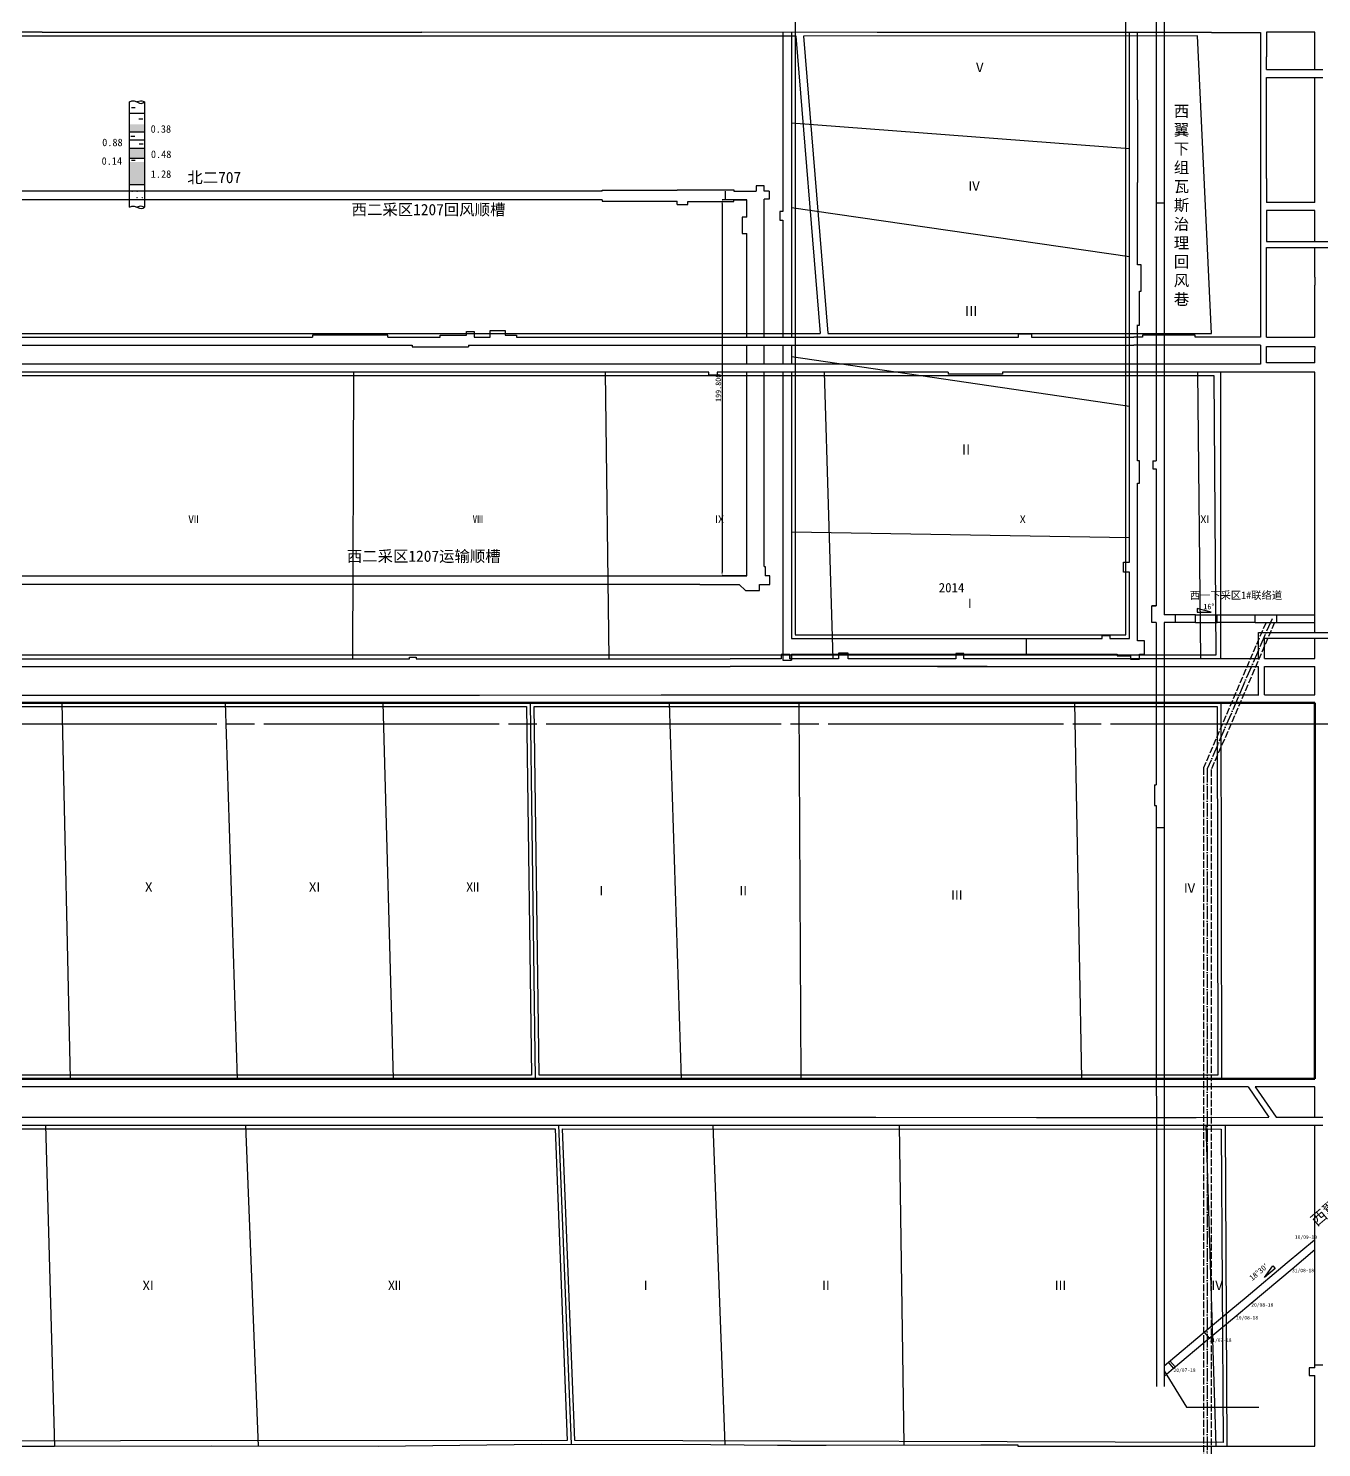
# Model space of a CAD drawing. Header units: millimetres. Extents: x 41513366 to 41522434, y 4590966 to 4600634.
# Drawn here: x 41517800 to 41518487, y 4595710 to 4596464 of the extents above; entities that cross this region are included whole.
import ezdxf

# ---------------------------------------------------------------- set-up
doc = ezdxf.new("R2010")
doc.units = ezdxf.units.MM
doc.header["$PDMODE"] = 35
doc.header["$PDSIZE"] = -5
for name, pattern in [('ACAD_ISO02W100', [15, 12, -3]), ('ACAD_ISO04W100', [30, 24, -3, 0, -3]), ('SJHD', [10, 8, -2]), ('新采区边界(5K)', [150, 125, -5, 15, -5])]:
    doc.linetypes.add(name, pattern=pattern)
doc.layers.get('0').update_dxf_attribs({"lineweight": 18})
doc.layers.get('Defpoints').update_dxf_attribs({"lineweight": 18})
for name, color, linetype, lineweight in [('12-1煤巷道', 5, 'Continuous', 18), ('12-2采区边界线', 7, 'Continuous', 18), ('12煤巷道', 7, 'Continuous', 18), ('12煤巷道名称', 7, 'Continuous', 18), ('2014年工作面月末位置', 150, 'Continuous', 18), ('2016年12煤进尺', 7, 'Continuous', 18), ('7煤工作面小柱状', 6, 'Continuous', 18), ('7煤工作面编号', 7, 'Continuous', 18), ('7煤巷道', 6, 'Continuous', 18), ('图纸改动标记', 2, 'Continuous', 18), ('岩巷', 30, 'Continuous', 18), ('岩巷巷道名称', 30, 'Continuous', 18), ('工作面月末位置', 7, 'Continuous', 18), ('设计', 4, 'Continuous', 18), ('采空区工作面颜色', 6, 'Continuous', 18)]:
    doc.layers.add(name, color=color, linetype=linetype, lineweight=lineweight)
doc.styles.get("Standard").update_dxf_attribs({"font": ''})
doc.styles.add('仿宋_GB2312', font='')
doc.styles.add('图签仿宋', font='')
doc.styles.add('正体', font='')
doc.styles.add('正等线体', font='simhei.ttf')
doc.styles.get('Standard').set_extended_font_data('宋体')
doc.styles.get('仿宋_GB2312').set_extended_font_data('宋体')
doc.styles.get('图签仿宋').set_extended_font_data('宋体')
doc.styles.get('正体').set_extended_font_data('宋体')
doc.dimstyles.new('测量用', dxfattribs={"dimtxt": 3, "dimasz": 2, "dimexe": 0, "dimexo": 0, "dimgap": 0.5, "dimtad": 1, "dimdec": 3, "dimzin": 0, "dimdsep": 46, "dimtxsty": '图签仿宋', "dimcen": 0.09, "dimdle": 4, "dimaunit": 1, "dimadec": 3, "dimazin": 2, "dimtfac": 1, "dimtdec": 3, "dimtix": 1, "dimtmove": 0, "dimatfit": 3, "dimfxl": 1, "dimtolj": 1, "dimarcsym": 1})

# ---------------------------------------------------------------- blocks, each defined once
blk = doc.blocks.new('*D98')
at = {"layer": '2016年12煤进尺', "color": 0, "linetype": 'Continuous', "lineweight": -2, "ltscale": 2}
for p, q in [((41518181.7, 4596373.2), (41518168.55, 4596373.2)), ((41518168.55, 4596371.2), (41518168.55, 4596175.4)), ((41518181.7, 4596173.4), (41518168.55, 4596173.4))]:
    blk.add_line(p, q, dxfattribs=at)
at = {"layer": '2016年12煤进尺', "color": 0, "ltscale": 2}
for points in [[(41518168.21, 4596371.2), (41518168.88, 4596371.2), (41518168.55, 4596373.2)], [(41518168.21, 4596175.4), (41518168.88, 4596175.4), (41518168.55, 4596173.4)]]:
    blk.add_solid(points, dxfattribs=at)
at = {"layer": 'Defpoints', "color": 0, "ltscale": 2}
for p in [(41518181.7, 4596373.2), (41518168.55, 4596173.4), (41518181.7, 4596173.4)]:
    blk.add_point(p, dxfattribs=at)
at = {"layer": '2016年12煤进尺', "color": 0, "lineweight": -3, "ltscale": 2, "insert": (41518166.55, 4596273.3), "char_height": 3, "attachment_point": 5, "rotation": 90, "style": '图签仿宋'}
blk.add_mtext('\\A1;199.800', dxfattribs=at)

msp = doc.modelspace()

# ---------------------------------------------------------------- hatches: boundary and pattern name
at = {"layer": '7煤工作面小柱状', "lineweight": -3}
h = msp.add_hatch(color=256, dxfattribs=at)
h.paths.add_polyline_path([(41517861.5234, 4596413.3191), (41517853.5234, 4596413.3191), (41517853.5234, 4596409.3191), (41517861.5234, 4596409.3191)], flags=0)
h.paths.add_polyline_path([(41517861.5234, 4596400.7191), (41517853.5234, 4596400.7191), (41517853.5234, 4596395.4191), (41517861.5234, 4596395.4191)], flags=0)
h.paths.add_polyline_path([(41517861.5234, 4596391.8191), (41517861.5234, 4596393.4191), (41517853.5234, 4596393.4191), (41517853.5234, 4596381.4191), (41517861.5234, 4596381.4191)], flags=0)

# ---------------------------------------------------------------- linework, layer by layer
at = {"color": 0, "linetype": 'ByBlock', "lineweight": -3, "ltscale": 0.5}
msp.add_line((41518409.6, 4596148.5), (41518409.6, 4596152.7), dxfattribs=at)
at = {"color": 30, "linetype": 'ByBlock', "lineweight": -3, "ltscale": 0.5}
for p, q in [((41518420.251, 4596148.5), (41518420.251, 4596152.7)), ((41518431.786, 4596148.5), (41518431.786, 4596152.7)), ((41518451.972, 4596148.5), (41518451.972, 4596152.7)), ((41518463.507, 4596148.5), (41518463.507, 4596152.7))]:
    msp.add_line(p, q, dxfattribs=at)
at = {"layer": '12-1煤巷道', "color": 3, "linetype": 'ByBlock', "lineweight": -3, "ltscale": 2}
msp.add_lwpolyline([(41518487.891, 4595753.7653), (41518483.691, 4595753.7653)], dxfattribs=at)
at = {"layer": '12-2采区边界线', "linetype": '新采区边界(5K)', "lineweight": -3}
msp.add_line((41518499.9987, 4596094.4575), (41516900, 4596094.4575), dxfattribs=at)
at = {"layer": '12煤巷道', "lineweight": -3}
for p, q in [((41518389.4, 4596426.403), (41518389.4, 4596382.403)), ((41518190.9, 4596380.602), (41518186.7, 4596380.602)), ((41518186.7, 4596380.602), (41518186.7, 4596377.802)), ((41518186.7, 4596380.602), (41518186.7, 4596377.802)), ((41518190.9, 4596377.802), (41518190.9, 4596380.602)), ((41518104.861, 4596378.402), (41518144.716, 4596378.402)), ((41518104.861, 4596377.802), (41518104.861, 4596378.402)), ((41518104.861, 4596373.202), (41518104.861, 4596372.602)), ((41518104.861, 4596372.602), (41518144.716, 4596372.602)), ((41518144.716, 4596378.602), (41518174.861, 4596378.602)), ((41518144.716, 4596378.402), (41518144.716, 4596378.602)), ((41518144.716, 4596370.802), (41518144.716, 4596372.602)), ((41518174.861, 4596378.602), (41518174.861, 4596377.802)), ((41518174.861, 4596372.402), (41518174.861, 4596373.202)), ((41518193.5, 4596377.802), (41518190.9, 4596377.802)), ((41518193.5, 4596373.602), (41518190.9, 4596373.602)), ((41518193.5, 4596377.802), (41518193.5, 4596373.602)), ((41518144.716, 4596370.802), (41518150.316, 4596370.802)), ((41518150.316, 4596370.802), (41518150.316, 4596372.402)), ((41518150.316, 4596372.402), (41518174.861, 4596372.402)), ((41518397.6, 4596234.568), (41518399.4, 4596234.568)), ((41518397.6, 4596234.568), (41518397.6, 4596230.268)), ((41518397.6, 4596230.268), (41518399.4, 4596230.268)), ((41518190.9, 4596178.402), (41518191.5, 4596178.402)), ((41518191.5, 4596178.402), (41518191.5, 4596175.402)), ((41517646.601, 4596173.402), (41518156.657, 4596173.401)), ((41518409.6, 4596152.7), (41518403.6, 4596152.7)), ((41518409.6, 4596148.5), (41518403.6, 4596148.5)), ((41518398.5, 4596062.343), (41518399.4, 4596062.343)), ((41518398.5, 4596062.343), (41518398.5, 4596051.343)), ((41518398.5, 4596051.343), (41518399.4, 4596051.343))]:
    msp.add_line(p, q, dxfattribs=at)
at = {"layer": '12煤巷道', "color": 4, "lineweight": -3}
for p in [(41518399.4, 4596157.346), (41518397.062, 4596148.546)]:
    msp.add_line(p, (41518397.062, 4596157.346), dxfattribs=at)
at = {"layer": '12煤巷道', "color": 30, "lineweight": -3}
for p, q in [((41518420.251, 4596152.7), (41518409.6, 4596152.7)), ((41518420.251, 4596148.5), (41518409.6, 4596148.5)), ((41518420.251, 4596152.7), (41518431.786, 4596152.7)), ((41518420.251, 4596148.5), (41518431.786, 4596148.5)), ((41518431.786, 4596152.7), (41518451.972, 4596152.7)), ((41518451.972, 4596148.5), (41518431.786, 4596148.5)), ((41518451.972, 4596152.7), (41518463.507, 4596152.7)), ((41518451.972, 4596148.5), (41518457.7097, 4596148.5)), ((41518457.7097, 4596148.5), (41518463.507, 4596148.5)), ((41518463.507, 4596152.7), (41518483.7328, 4596152.7)), ((41518463.507, 4596148.5), (41518483.733, 4596148.5022))]:
    msp.add_line(p, q, dxfattribs=at)
at = {"layer": '12煤巷道', "lineweight": -3}
for points in [[(41518403.6, 4596577.489), (41518403.6, 4596152.7)], [(41518399.4, 4596530.7497), (41518399.4, 4596234.568)], [(41518200.8, 4596462.2487), (41518200.8, 4596452.187)], [(41518205.4, 4596462.2484), (41518205.4, 4596452.187)], [(41518385.2, 4596442.399), (41518385.2, 4596462.2435)], [(41518389.4, 4596442.399), (41518389.4, 4596462.2435)], [(41518200.8, 4596452.187), (41518200.8, 4596398.145)], [(41518205.4, 4596452.187), (41518205.4, 4596398.145)], [(41518385.2, 4596426.403), (41518385.2, 4596442.399)], [(41518389.4, 4596426.403), (41518389.4, 4596442.399)], [(41518385.2, 4596382.403), (41518385.2, 4596426.403)], [(41518200.8, 4596398.145), (41518200.8, 4596366.945)], [(41518205.4, 4596398.145), (41518205.4, 4596300.262)], [(41518385.2, 4596350.403), (41518385.2, 4596382.403)], [(41518389.4, 4596350.403), (41518389.4, 4596382.403)], [(41518104.861, 4596377.802), (41517644, 4596377.802)], [(41518104.861, 4596373.202), (41517695.906, 4596373.202)], [(41518174.861, 4596377.802), (41518186.7, 4596377.802)], [(41518174.861, 4596373.202), (41518181.7, 4596373.202)], [(41518181.7, 4596364.002), (41518181.7, 4596373.202)], [(41518181.7, 4596365.402), (41518181.7, 4596373.202)], [(41518190.9, 4596300.262), (41518190.9, 4596373.602)], [(41518200.8, 4596366.945), (41518199.3, 4596366.945), (41518199.3, 4596362.445), (41518200.8, 4596362.445)], [(41518200.8, 4596362.445), (41518200.8, 4596300.262)], [(41518181.7, 4596300.262), (41518181.7, 4596355.402)], [(41518385.2, 4596294.669), (41518385.2, 4596350.403)], [(41518389.4, 4596338.669), (41518389.4, 4596350.403)], [(41518389.4, 4596306.669), (41518390.4, 4596306.669), (41518390.4, 4596324.669), (41518391.4, 4596324.669), (41518391.4, 4596338.669), (41518389.4, 4596338.669)], [(41518389.4, 4596294.669), (41518389.4, 4596306.7169)], [(41518181.7, 4596285.824), (41518181.7, 4596296.062)], [(41518190.9, 4596285.824), (41518190.9, 4596296.062)], [(41518200.8, 4596296.062), (41518200.8, 4596285.824)], [(41518205.4, 4596296.062), (41518205.4, 4596285.824)], [(41518385.2, 4596251.769), (41518385.2, 4596294.669)], [(41518389.4, 4596251.769), (41518389.4, 4596294.669)], [(41518156.657, 4596173.402), (41518181.7, 4596173.402), (41518181.7, 4596175.402), (41518181.7, 4596281.624)], [(41518190.9, 4596178.402), (41518190.9, 4596281.624)], [(41518200.8, 4596281.624), (41518200.8, 4596271.145), (41518200.8, 4596199.1205)], [(41518205.4, 4596281.624), (41518205.4, 4596271.145), (41518205.4, 4596199.111)], [(41518385.2, 4596180.572), (41518385.2, 4596207.769), (41518385.2, 4596251.769)], [(41518389.4, 4596234.572), (41518389.4, 4596251.769)], [(41518200.8, 4596242.2125), (41518200.8, 4596131.5135), (41518200.8, 4596128.5135), (41518205.4, 4596128.5135), (41518205.4, 4596131.827)], [(41518389.4, 4596138.827), (41518389.4, 4596168.772), (41518389.4, 4596207.769), (41518389.4, 4596222.572), (41518390.4, 4596222.572), (41518390.4, 4596234.572), (41518389.4, 4596234.572)], [(41518399.4, 4596230.268), (41518399.4, 4596157.346)], [(41518200.8, 4596199.1205), (41518200.8, 4596142.111)], [(41518205.4, 4596199.111), (41518205.4, 4596142.111)], [(41518385.2, 4596175.272), (41518381.9, 4596175.272), (41518381.9, 4596180.572), (41518385.2, 4596180.572)], [(41518156.657, 4596168.802), (41518177.69, 4596168.802), (41518180.99, 4596165.531), (41518188.5, 4596165.531), (41518188.5, 4596168.802), (41518191.5, 4596168.802), (41518193.9, 4596168.802), (41518193.9, 4596173.402), (41518191.5, 4596173.402)], [(41518191.5, 4596175.402), (41518191.5, 4596173.402)], [(41518385.2, 4596141.772), (41518385.2, 4596168.772), (41518385.2, 4596175.272)], [(41518156.657, 4596168.7994), (41517664.601, 4596168.8018)], [(41518399.4, 4596148.546), (41518397.062, 4596148.546), (41518397.062, 4596157.346), (41518399.4, 4596157.346)], [(41518399.4, 4596148.546), (41518399.4, 4596062.343)], [(41518403.6, 4596148.5), (41518403.6, 4595753.5504)], [(41518205.4, 4596142.111), (41518205.4, 4596140.027), (41518220.436, 4596140.027), (41518245.436, 4596140.027)], [(41518220.436, 4596142.027), (41518245.436, 4596142.027)], [(41518245.436, 4596140.027), (41518255.436, 4596140.027), (41518287.436, 4596140.027)], [(41518287.436, 4596140.027), (41518298.342, 4596140.027), (41518330.342, 4596140.027), (41518356.3191, 4596140.027)], [(41518356.3191, 4596140.027), (41518370.542, 4596140.027), (41518370.542, 4596141.627), (41518374.742, 4596141.627), (41518374.742, 4596140.027), (41518385.2, 4596140.027)], [(41518385.2, 4596140.027), (41518385.2, 4596141.772)], [(41518393.042, 4596131.827), (41518393.042, 4596138.827), (41518389.4, 4596138.827)], [(41518205.4, 4596131.827), (41518220.436, 4596131.827), (41518245.436, 4596131.827), (41518255.436, 4596131.827), (41518287.436, 4596131.827)], [(41518287.436, 4596131.827), (41518298.342, 4596131.827), (41518330.342, 4596131.827), (41518356.3191, 4596131.827), (41518373.342, 4596131.827)], [(41518373.342, 4596131.827), (41518378.642, 4596131.827), (41518378.642, 4596130.827), (41518385.642, 4596130.827), (41518385.642, 4596129.127), (41518390.442, 4596129.127), (41518390.442, 4596131.827), (41518393.042, 4596131.827)], [(41518205.4, 4596130.9135), (41518205.4, 4596128.5135)], [(41518399.4, 4596051.343), (41518399.4071, 4595742.568)], [(41518403.6, 4595748.0676), (41518403.6, 4595742.568)]]:
    msp.add_lwpolyline(points, dxfattribs=at)
at = {"layer": '12煤巷道', "color": 0, "lineweight": -3}
msp.add_lwpolyline([(41518181.7, 4596364.002), (41518179.2, 4596364.002), (41518179.2, 4596355.402), (41518181.7, 4596355.402)], dxfattribs=at)
at = {"layer": '2014年工作面月末位置', "color": 150, "lineweight": -3, "ltscale": 0.5}
for p, q in [((41518205.4, 4596414.0733), (41518385.2, 4596400.5953)), ((41518205.4, 4596369.15), (41518385.2, 4596343.171)), ((41518205.4, 4596289.931), (41518385.2, 4596263.639)), ((41518205.4, 4596196.683), (41518385.2, 4596193.721))]:
    msp.add_line(p, q, dxfattribs=at)
at = {"layer": '2014年工作面月末位置', "color": 150, "lineweight": -3}
msp.add_lwpolyline([(41518207.4, 4596142.027), (41518383.2, 4596142.027), (41518383.2, 4596551.7125), (41518207.4, 4596551.8405), (41518207.4, 4596142.111)], dxfattribs=at)
at = {"layer": '2016年12煤进尺', "color": 30, "lineweight": -3, "ltscale": 2}
msp.add_line((41518424.8212, 4595771.357), (41518427.5209, 4595768.1396), dxfattribs=at)
at = {"layer": '2016年12煤进尺', "color": 2, "lineweight": -3, "ltscale": 2}
msp.add_line((41518406.6583, 4595756.1165), (41518409.358, 4595752.8992), dxfattribs=at)
at = {"layer": '2016年12煤进尺', "color": 0, "lineweight": -3, "ltscale": 2}
msp.add_line((41518403.6, 4595753.5504), (41518403.6, 4595748.0676), dxfattribs=at)
at = {"layer": '2016年12煤进尺', "color": 30, "lineweight": -3, "ltscale": 2}
for points in [[(41518428.4667, 4596154.1008), (41518421.1581, 4596156.0124), (41518421.1581, 4596154.1008)], [(41518456.9005, 4595800.4305), (41518461.2704, 4595806.5928), (41518462.4992, 4595805.1284)]]:
    msp.add_lwpolyline(points, close=True, dxfattribs=at)
at = {"layer": '2016年12煤进尺', "color": 3, "lineweight": -3, "ltscale": 2}
msp.add_lwpolyline([(41518403.6, 4595750.809), (41518415.4383, 4595731.4877), (41518453.8803, 4595731.4877)], dxfattribs=at)
at = {"layer": '7煤工作面小柱状', "lineweight": -3}
for p, q in [((41517854.5232, 4596422.2963), (41517856.5414, 4596422.2963)), ((41517858.5053, 4596416.3267), (41517860.5235, 4596416.3267)), ((41517854.2426, 4596407.1462), (41517856.2608, 4596407.1462)), ((41517858.6943, 4596402.9023), (41517860.7125, 4596402.9023)), ((41517854.5232, 4596394.2828), (41517856.5414, 4596394.2828))]:
    msp.add_line(p, q, dxfattribs=at)
at = {"layer": '7煤工作面小柱状', "lineweight": -3, "ltscale": 0.4}
for points in [[(41517853.5234, 4596425.3191), (41517854.78, 4596425.7764), (41517856.015, 4596425.8221), (41517857.3816, 4596425.2452), (41517858.8661, 4596424.6793), (41517859.7962, 4596424.5117), (41517860.5891, 4596424.7403), (41517861.5234, 4596425.3191), (41517860.1859, 4596425.6624), (41517859.3645, 4596425.7184), (41517857.3816, 4596425.2452)], [(41517861.5234, 4596425.3191), (41517861.5234, 4596369.3959)]]:
    msp.add_lwpolyline(points, dxfattribs=at)
at = {"layer": '7煤工作面小柱状', "lineweight": -3}
for points in [[(41517853.5234, 4596369.3959), (41517853.5234, 4596425.3191)], [(41517853.5234, 4596419.3191), (41517861.5234, 4596419.3191)], [(41517853.5234, 4596409.3191), (41517861.5234, 4596409.3191)], [(41517853.5234, 4596405.0538), (41517861.5234, 4596405.1287)], [(41517853.5234, 4596400.7191), (41517861.5234, 4596400.7191)], [(41517853.5234, 4596395.4191), (41517861.5234, 4596395.4191)], [(41517853.5234, 4596381.4191), (41517861.5234, 4596381.4191)], [(41517853.5234, 4596369.3959), (41517854.78, 4596369.8531), (41517856.015, 4596369.8988), (41517857.3816, 4596369.3219), (41517858.8661, 4596368.7561), (41517859.7962, 4596368.5885), (41517860.5891, 4596368.817), (41517861.5234, 4596369.3959), (41517860.1859, 4596369.7392), (41517859.3645, 4596369.7951), (41517857.3816, 4596369.3219)]]:
    msp.add_lwpolyline(points, dxfattribs=at)
at = {"layer": '7煤巷道', "lineweight": -3}
for p, q in [((41517807.041, 4596462.262), (41518008.995, 4596462.262)), ((41518421.1722, 4596462.2431), (41518373.9801, 4596462.2437)), ((41518454.731, 4596462.243), (41518454.731, 4596347.808)), ((41518454.7591, 4596462.243), (41518454.7591, 4596300.262)), ((41518457.9578, 4596462.262), (41518457.982, 4596449.2487)), ((41518483.715, 4596442.4567), (41518483.7137, 4596462.262)), ((41518457.982, 4596442.4561), (41518457.982, 4596449.2487)), ((41518457.982, 4596442.4561), (41518487.915, 4596442.4568)), ((41518457.982, 4596438.2561), (41518487.9152, 4596438.2568)), ((41518457.982, 4596384.504), (41518457.982, 4596438.2561)), ((41518483.7193, 4596371.744), (41518483.7152, 4596438.2567)), ((41518457.982, 4596384.504), (41518457.982, 4596371.744)), ((41518457.9582, 4596367.544), (41518457.959, 4596351.008)), ((41518483.7196, 4596367.544), (41518457.9582, 4596367.544)), ((41518483.7193, 4596371.744), (41518457.982, 4596371.744)), ((41518483.7206, 4596351.008), (41518483.7196, 4596367.544)), ((41518457.959, 4596351.008), (41518554.3444, 4596351.008)), ((41518457.9591, 4596347.808), (41518554.3443, 4596347.808)), ((41518483.7217, 4596332.0446), (41518483.7208, 4596347.808)), ((41518483.7217, 4596332.0446), (41518483.722, 4596327.8446)), ((41518483.7237, 4596300.262), (41518483.722, 4596327.845)), ((41518205.585, 4596300.262), (41518299.532, 4596300.262)), ((41518391.976, 4596300.262), (41518387.473, 4596300.262)), ((41518454.7591, 4596300.262), (41518419.976, 4596300.262)), ((41518205.585, 4596296.062), (41518299.532, 4596296.062)), ((41518454.7591, 4596296.062), (41518387.473, 4596296.062)), ((41518454.7591, 4596296.062), (41518454.7591, 4596285.824)), ((41518483.724, 4596295.262), (41518483.7241, 4596293.845)), ((41518483.7245, 4596286.624), (41518483.7241, 4596293.845)), ((41517943.734, 4596285.824), (41517596.032, 4596285.824)), ((41517943.734, 4596285.824), (41517834.6017, 4596285.824)), ((41518155.564, 4596285.824), (41517943.734, 4596285.824)), ((41518310.406, 4596285.824), (41518155.564, 4596285.824)), ((41518405.689, 4596285.824), (41518310.406, 4596285.824)), ((41518454.7591, 4596285.824), (41518405.689, 4596285.824)), ((41518454.7591, 4596285.824), (41518453.689, 4596285.824)), ((41518483.7246, 4596286.624), (41518457.9621, 4596286.624)), ((41517943.734, 4596281.624), (41517771.47, 4596281.624)), ((41517943.734, 4596281.624), (41517833.4118, 4596281.624)), ((41518155.564, 4596281.624), (41517943.734, 4596281.624)), ((41518161.509, 4596281.624), (41518155.564, 4596281.624)), ((41518161.509, 4596280.024), (41518161.509, 4596281.624)), ((41518166.009, 4596280.024), (41518161.509, 4596280.024)), ((41518288.675, 4596281.624), (41518166.009, 4596281.624)), ((41518166.009, 4596281.624), (41518166.009, 4596280.024)), ((41518288.675, 4596281.624), (41518288.675, 4596280.624)), ((41518317.675, 4596280.624), (41518288.675, 4596280.624)), ((41518405.689, 4596281.624), (41518317.675, 4596281.624)), ((41518317.675, 4596281.624), (41518317.675, 4596280.624)), ((41518454.7591, 4596281.624), (41518405.689, 4596281.624)), ((41518454.7591, 4596281.624), (41518453.689, 4596281.624)), ((41518483.7248, 4596281.624), (41518454.7591, 4596281.624)), ((41518483.7333, 4596143.232), (41518483.7248, 4596281.624)), ((41518453.7342, 4596129.313), (41518453.7333, 4596143.232)), ((41518453.7333, 4596143.232), (41518554.1998, 4596143.232)), ((41518456.9342, 4596129.46), (41518456.9335, 4596140.232)), ((41518456.9335, 4596140.232), (41518554.197, 4596140.232)), ((41518483.7342, 4596129.46), (41518483.7335, 4596140.232)), ((41518204.589, 4596131.613), (41518199.989, 4596131.613)), ((41518199.989, 4596131.613), (41518199.989, 4596129.313)), ((41518204.589, 4596129.313), (41518204.589, 4596131.613)), ((41518235.482, 4596132.313), (41518230.482, 4596132.313)), ((41518230.482, 4596132.313), (41518230.482, 4596129.313)), ((41518235.482, 4596129.313), (41518235.482, 4596132.313)), ((41518296.982, 4596132.013), (41518292.782, 4596132.013)), ((41518292.782, 4596132.013), (41518292.782, 4596129.313)), ((41518296.982, 4596129.313), (41518296.982, 4596132.013)), ((41518002.333, 4596129.313), (41518002.333, 4596130.113)), ((41518002.333, 4596130.113), (41518005.933, 4596130.113)), ((41518005.933, 4596130.113), (41518005.933, 4596129.313)), ((41518199.989, 4596129.313), (41518172.769, 4596129.313)), ((41518225.78, 4596125.113), (41518172.769, 4596125.113)), ((41518225.78, 4596129.313), (41518204.589, 4596129.313)), ((41518230.482, 4596129.313), (41518225.78, 4596129.313)), ((41518309.475, 4596125.113), (41518225.78, 4596125.113)), ((41518264.982, 4596129.313), (41518235.482, 4596129.313)), ((41518292.782, 4596129.313), (41518264.982, 4596129.313)), ((41518283.1314, 4596125.113), (41518453.7345, 4596125.113)), ((41518400.523, 4596129.313), (41518296.982, 4596129.313)), ((41518453.7342, 4596129.313), (41518400.523, 4596129.313)), ((41518453.7354, 4596110.0602), (41518453.7345, 4596125.113)), ((41518456.9354, 4596110.0604), (41518456.9344, 4596125.26)), ((41518483.7354, 4596110.0621), (41518483.7344, 4596125.26)), ((41518448.1368, 4595901.851), (41518459.1887, 4595885.5909)), ((41518452.006, 4595901.851), (41518463.054, 4595885.5967)), ((41518483.7492, 4595885.6277), (41518483.7482, 4595901.851)), ((41518483.7492, 4595885.6277), (41518487.9492, 4595885.6339)), ((41518483.691, 4595752.4653), (41518483.691, 4595881.4205)), ((41518483.7494, 4595881.4206), (41518487.9494, 4595881.4269)), ((41518483.691, 4595710.7436), (41518483.691, 4595748.2653))]:
    msp.add_line(p, q, dxfattribs=at)
at = {"layer": '7煤巷道', "lineweight": -3, "ltscale": 10}
for p, q in [((41518457.9615, 4596300.262), (41518457.9591, 4596347.808)), ((41518457.9621, 4596286.624), (41518457.9617, 4596295.262))]:
    msp.add_line(p, q, dxfattribs=at)
at = {"layer": '7煤巷道', "lineweight": -3, "ltscale": 0.3}
for p, q in [((41518453.7333, 4596143.232), (41518588.486, 4596143.232)), ((41518456.9335, 4596140.232), (41518588.4872, 4596140.232))]:
    msp.add_line(p, q, dxfattribs=at)
at = {"layer": '7煤巷道', "color": 1, "lineweight": 50}
msp.add_line((41518483.7479, 4595906.051), (41518483.7356, 4596105.8621), dxfattribs=at)
at = {"layer": '7煤巷道', "lineweight": -3}
for points in [[(41517807.041, 4596462.262), (41517630.487, 4596462.262)], [(41518250.98, 4596462.2452), (41518008.993, 4596462.262)], [(41518373.9801, 4596462.2437), (41518250.98, 4596462.2452)], [(41518428.751, 4596462.243), (41518403.7311, 4596462.2433)], [(41518428.751, 4596462.243), (41518454.7591, 4596462.243)], [(41518483.714, 4596462.262), (41518457.931, 4596462.262)], [(41517742.461, 4596300.262), (41517818.706, 4596300.262)], [(41517818.706, 4596300.262), (41517934.933, 4596300.262)], [(41517934.933, 4596300.262), (41517950.8403, 4596300.262)], [(41517990.8403, 4596300.262), (41517990.8403, 4596301.262), (41517950.8403, 4596301.262), (41517950.8403, 4596300.262)], [(41517990.8403, 4596300.262), (41518018.7236, 4596300.262)], [(41518018.7236, 4596300.262), (41518018.7236, 4596301.262), (41518032.7236, 4596301.262)], [(41518032.7236, 4596301.262), (41518032.7236, 4596303.262), (41518036.7236, 4596303.262), (41518036.7236, 4596300.262)], [(41518036.7236, 4596300.262), (41518045.2236, 4596300.262)], [(41518036.7236, 4596300.262), (41518045.2236, 4596300.262)], [(41518045.2236, 4596300.262), (41518045.2236, 4596303.762), (41518053.2236, 4596303.762), (41518053.2236, 4596301.262)], [(41518053.2236, 4596301.262), (41518059.2236, 4596301.262), (41518059.2236, 4596300.262)], [(41518059.2236, 4596300.262), (41518205.585, 4596300.262)], [(41518299.532, 4596300.262), (41518326.191, 4596300.262)], [(41518326.191, 4596300.262), (41518326.191, 4596301.962), (41518332.991, 4596301.962), (41518332.991, 4596300.262)], [(41518332.991, 4596300.262), (41518352.473, 4596300.262)], [(41518352.473, 4596300.262), (41518387.473, 4596300.262)], [(41518419.976, 4596300.262), (41518419.976, 4596301.262), (41518391.976, 4596301.262), (41518391.976, 4596300.262)], [(41518419.976, 4596300.262), (41518419.976, 4596301.262), (41518391.976, 4596301.262), (41518391.976, 4596300.262)], [(41517681.872, 4596296.062), (41517818.706, 4596296.062)], [(41517818.706, 4596296.062), (41517934.933, 4596296.062)], [(41517934.933, 4596296.062), (41518003.7236, 4596296.062)], [(41518003.7236, 4596296.062), (41518003.7236, 4596295.062), (41518033.7236, 4596295.062)], [(41518033.7236, 4596296.062), (41518049.882, 4596296.062)], [(41518033.7236, 4596296.062), (41518033.7236, 4596295.062)], [(41518049.882, 4596296.062), (41518205.585, 4596296.062)], [(41518299.532, 4596296.062), (41518352.473, 4596296.062)], [(41518352.473, 4596296.062), (41518387.473, 4596296.062)], [(41517735.415, 4596129.313), (41517853.043, 4596129.313)], [(41517735.415, 4596125.113), (41517853.043, 4596125.113)], [(41517853.043, 4596129.313), (41518002.333, 4596129.313)], [(41517853.043, 4596125.113), (41518006.017, 4596125.113)], [(41518005.933, 4596129.313), (41518006.017, 4596129.313)], [(41518006.017, 4596129.313), (41518172.769, 4596129.313)], [(41518006.017, 4596125.113), (41518172.769, 4596125.113)], [(41518456.9342, 4596129.46), (41518483.7342, 4596129.46)], [(41518456.9344, 4596125.26), (41518483.7344, 4596125.26)], [(41516886.963, 4596110.0721), (41517012.8975, 4596110.052), (41517147.8302, 4596110.004), (41517241.1716, 4596109.93), (41517330.3195, 4596109.916), (41517423.9443, 4596109.935), (41517511.9377, 4596109.944), (41517608.8994, 4596110.02), (41517682.0453, 4596110.035), (41517774.0984, 4596110.023), (41517870.5066, 4596110.005), (41517959.2613, 4596110.023), (41518039.5286, 4596110.034), (41518136.1326, 4596110.047), (41518226.2987, 4596110.054), (41518314.6311, 4596110.051), (41518408.3609, 4596110.054), (41518453.829, 4596110.054)], [(41518456.9354, 4596110.0548), (41518483.7354, 4596110.0621)], [(41518448.1368, 4595901.851), (41518438.406, 4595901.851), (41518354.074, 4595901.852), (41518260.688, 4595901.851), (41518215.9759, 4595901.853), (41518170.3765, 4595901.846), (41518084.288, 4595901.845), (41517992.9343, 4595901.837), (41517904.5156, 4595901.849), (41517827.9533, 4595901.843), (41517717.9806, 4595901.856), (41517674.2209, 4595901.858), (41517588.403, 4595901.857), (41517495.3773, 4595901.791), (41517404.4885, 4595901.806), (41517316.2327, 4595901.814), (41517224.7481, 4595901.84), (41517137.2149, 4595901.843), (41517047.1368, 4595901.822), (41516984.2341, 4595901.858), (41516935.0939, 4595901.89), (41516884.02, 4595901.8008)], [(41518483.7482, 4595901.851), (41518452.006, 4595901.851)], [(41516890.429, 4595885.672), (41516926.559, 4595885.63), (41516971.071, 4595885.62), (41517066.385, 4595885.651), (41517151.266, 4595885.66), (41517244.687, 4595885.632), (41517342.255, 4595885.613), (41517431.785, 4595885.647), (41517519.741, 4595885.67), (41517609.615, 4595885.717), (41517704.651, 4595885.576), (41517728.713, 4595885.565), (41517773.43, 4595885.603), (41517822.236, 4595885.602), (41517864.65, 4595885.607), (41517946.719, 4595885.681), (41518019.741, 4595885.675), (41518110.335, 4595885.614), (41518167.775, 4595885.612), (41518250.34, 4595885.596), (41518335.711, 4595885.541), (41518420.559, 4595885.533), (41518459.1887, 4595885.5909)], [(41518463.054, 4595885.5967), (41518483.7492, 4595885.6277)], [(41517071.0853, 4595881.451), (41517155.9661, 4595881.46), (41517249.3867, 4595881.432), (41517346.9548, 4595881.413), (41517436.4853, 4595881.447), (41517524.4412, 4595881.47), (41517614.3155, 4595881.517), (41517709.3497, 4595881.376), (41517733.4126, 4595881.365), (41517778.1308, 4595881.403), (41517826.936, 4595881.402), (41517869.3501, 4595881.407), (41517951.4198, 4595881.481), (41518024.4409, 4595881.475), (41518115.0344, 4595881.414), (41518172.475, 4595881.412), (41518255.0398, 4595881.396), (41518340.4104, 4595881.341), (41518425.2589, 4595881.333), (41518483.7494, 4595881.4206)], [(41518483.691, 4595752.4653), (41518480.691, 4595752.4653), (41518480.691, 4595748.2653), (41518483.691, 4595748.2653)], [(41517985.8983, 4595710.869), (41518072.3711, 4595711.799), (41518162.4978, 4595711.701), (41518197.9534, 4595711.379)], [(41518325.7649, 4595711.4416), (41518325.7649, 4595710.8416)], [(41518325.7649, 4595710.8416), (41518392.856, 4595710.871), (41518483.691, 4595710.7436)]]:
    msp.add_lwpolyline(points, dxfattribs=at)
at = {"layer": '7煤巷道', "lineweight": -3, "ltscale": 10}
for points in [[(41518457.9612, 4596300.262), (41518483.7234, 4596300.262)], [(41518457.9614, 4596295.262), (41518483.7236, 4596295.262)], [(41516896.5342, 4595710.9107), (41516979.594, 4595710.827), (41517057.51, 4595710.688), (41517098.859, 4595710.706), (41517189.811, 4595710.76), (41517276.635, 4595710.843), (41517369.307, 4595710.79), (41517448.08, 4595710.774), (41517511.46, 4595710.782), (41517610.146, 4595710.775), (41517654.831, 4595710.767), (41517745.677, 4595710.843), (41517813.659, 4595710.85), (41517897.167, 4595710.873), (41517985.916, 4595710.869), (41518072.387, 4595711.799), (41518162.481, 4595711.701), (41518197.939, 4595711.379), (41518223.887, 4595711.388), (41518306.181, 4595711.433), (41518325.7649, 4595711.4416)]]:
    msp.add_lwpolyline(points, dxfattribs=at)
at = {"layer": '7煤巷道', "color": 1, "lineweight": 50}
for points in [[(41516897.063, 4596105.8739), (41516933.9679, 4596105.909), (41517012.8964, 4596105.852), (41517052.5986, 4596105.835), (41517147.8287, 4596105.804), (41517241.1683, 4596105.73), (41517330.3189, 4596105.716), (41517423.9452, 4596105.735), (41517511.9381, 4596105.744), (41517608.9027, 4596105.82), (41517682.0462, 4596105.835), (41517774.0979, 4596105.823), (41517870.5058, 4596105.805), (41517959.2622, 4596105.823), (41518039.5291, 4596105.834), (41518136.1331, 4596105.847), (41518226.2991, 4596105.854), (41518314.631, 4596105.851), (41518408.361, 4596105.854), (41518453.829, 4596105.854), (41518483.7356, 4596105.8621)], [(41518483.7482, 4595906.051), (41518438.406, 4595906.051), (41518354.074, 4595906.052), (41518260.688, 4595906.051), (41518215.976, 4595906.053), (41518170.3759, 4595906.046), (41518084.288, 4595906.045), (41517992.9339, 4595906.037), (41517904.5161, 4595906.049), (41517827.9529, 4595906.043), (41517717.9811, 4595906.056), (41517674.221, 4595906.058), (41517588.403, 4595906.057), (41517495.3744, 4595905.991), (41517404.4892, 4595906.006), (41517316.2331, 4595906.014), (41517224.7493, 4595906.04), (41517137.215, 4595906.043), (41517047.1358, 4595906.022), (41516984.2365, 4595906.058), (41516935.0916, 4595906.09), (41516896.993, 4595906.0235)]]:
    msp.add_lwpolyline(points, dxfattribs=at)
at = {"layer": '图纸改动标记', "color": 0, "lineweight": -3, "ltscale": 2}
msp.add_line((41518170.437, 4596373.202), (41518170.437, 4596377.802), dxfattribs=at)
at = {"layer": '图纸改动标记', "color": 3, "linetype": 'ACAD_ISO02W100', "lineweight": -3, "ltscale": 0.3}
for p, q in [((41518457.7097, 4596148.5), (41518424.4, 4596071.2404)), ((41518462.2835, 4596148.5), (41518428.6, 4596070.3736)), ((41518424.4, 4596071.2404), (41518424.4, 4595073.487)), ((41518428.6, 4596070.3736), (41518428.6, 4595073.487))]:
    msp.add_line(p, q, dxfattribs=at)
at = {"layer": '岩巷', "color": 0, "linetype": 'ByBlock', "lineweight": -3, "ltscale": 0.5}
msp.add_line((41518399.4, 4596371.5513), (41518403.6, 4596371.5513), dxfattribs=at)
at = {"layer": '岩巷', "color": 7, "linetype": 'ByBlock', "lineweight": -3, "ltscale": 0.5}
msp.add_line((41518399.4, 4596039.568), (41518403.6, 4596039.568), dxfattribs=at)
at = {"layer": '岩巷', "lineweight": -3}
for p, q in [((41518468.878, 4595808.325), (41518483.4076, 4595820.516)), ((41518471.5777, 4595805.1076), (41518483.691, 4595815.2719)), ((41518483.4076, 4595820.516), (41518483.691, 4595820.7538)), ((41518447.0838, 4595790.0376), (41518468.878, 4595808.325)), ((41518449.7835, 4595786.8202), (41518471.5777, 4595805.1076)), ((41518439.0926, 4595783.3322), (41518447.0838, 4595790.0376)), ((41518441.7923, 4595780.1148), (41518449.7835, 4595786.8202)), ((41518424.8212, 4595771.357), (41518439.0926, 4595783.3322)), ((41518427.5209, 4595768.1396), (41518441.7923, 4595780.1148)), ((41518405.8935, 4595755.4748), (41518424.8212, 4595771.357)), ((41518408.5932, 4595752.2574), (41518427.5209, 4595768.1396)), ((41518403.6, 4595753.5504), (41518405.8935, 4595755.4748)), ((41518408.5932, 4595752.2574), (41518405.8935, 4595755.4748)), ((41518403.6, 4595748.0676), (41518408.5932, 4595752.2574))]:
    msp.add_line(p, q, dxfattribs=at)
at = {"layer": '岩巷', "color": 0, "linetype": 'ByBlock', "lineweight": -3, "ltscale": 0.5}
msp.add_lwpolyline([(41518330.342, 4596131.827), (41518330.342, 4596140.027)], dxfattribs=at)
msp.add_lwpolyline([(41518330.342, 4596131.827), (41518330.342, 4596140.027)], dxfattribs=at)
at = {"layer": '工作面月末位置', "color": 20, "lineweight": -3, "ltscale": 0.5}
for p, q in [((41517972.5425, 4596281.624), (41517972.0907, 4596129.313)), ((41518106.4164, 4596281.624), (41518108.3958, 4596129.313)), ((41518222.7531, 4596281.624), (41518227.3433, 4596129.313)), ((41518421.3103, 4596281.624), (41518422.91, 4596129.313)), ((41518433.7342, 4596129.313), (41518433.7248, 4596281.6209))]:
    msp.add_line(p, q, dxfattribs=at)
at = {"layer": '工作面月末位置', "color": 205, "lineweight": -3}
for p, q in [((41517817.4642, 4596105.8149), (41517821.9923, 4595906.0437)), ((41517910.9919, 4595906.0481), (41517904.4648, 4596105.8119)), ((41517988.2641, 4596105.827), (41517993.6924, 4595906.0371))]:
    msp.add_line(p, q, dxfattribs=at)
at = {"layer": '工作面月末位置', "color": 241, "lineweight": -3}
for p, q in [((41518140.3286, 4596105.8473), (41518146.8466, 4595906.0457)), ((41518209.299, 4596105.8527), (41518210.476, 4595906.0522)), ((41518433.7792, 4596105.854), (41518434.0235, 4595906.0511))]:
    msp.add_line(p, q, dxfattribs=at)
at = {"layer": '工作面月末位置', "color": 102, "lineweight": -3}
for p, q in [((41517813.8074, 4595710.85), (41517809.0287, 4595881.4024)), ((41517915.181, 4595881.4483), (41517921.8616, 4595710.8719))]:
    msp.add_line(p, q, dxfattribs=at)
at = {"layer": '工作面月末位置', "color": 20, "lineweight": -3}
for p, q in [((41518163.6359, 4595881.4123), (41518170.0793, 4595711.632)), ((41518262.6356, 4595881.3911), (41518265.0788, 4595711.4105)), ((41518425.6383, 4595881.3336), (41518431.1045, 4595710.8174)), ((41518435.9423, 4595881.349), (41518436.9039, 4595710.8092))]:
    msp.add_line(p, q, dxfattribs=at)
at = {"layer": '工作面月末位置', "color": 205, "lineweight": -3}
msp.add_lwpolyline([(41518066.5306, 4596105.8376), (41518069.254, 4595906.0437)], dxfattribs=at)
at = {"layer": '工作面月末位置', "color": 241, "lineweight": -3}
msp.add_lwpolyline([(41518355.861, 4596105.8523), (41518359.606, 4595906.0519)], dxfattribs=at)
at = {"layer": '工作面月末位置', "color": 102, "lineweight": -3}
msp.add_lwpolyline([(41518081.6479, 4595881.4365), (41518088.3442, 4595711.7816)], dxfattribs=at)
at = {"layer": '设计', "color": 1, "linetype": 'ACAD_ISO04W100', "lineweight": -3, "ltscale": 0.3}
for p, q in [((41518460.902, 4596150.6), (41518426.5, 4596070.807)), ((41518426.5, 4596070.807), (41518426.5, 4595073.487))]:
    msp.add_line(p, q, dxfattribs=at)
at = {"layer": '采空区工作面颜色', "color": 205, "lineweight": -3}
msp.add_lwpolyline([(41518220.7794, 4596302.0989), (41518207.8387, 4596460.262), (41516901, 4596460.262), (41516901, 4596302.262), (41518220.766, 4596302.262)], dxfattribs=at)
at = {"layer": '采空区工作面颜色', "color": 241, "lineweight": -3}
msp.add_lwpolyline([(41518224.7794, 4596302.2615), (41518428.782, 4596302.2143), (41518421.2639, 4596460.3132), (41518211.8521, 4596460.2625), (41518224.766, 4596302.4251)], dxfattribs=at)
at = {"layer": '采空区工作面颜色', "color": 20, "lineweight": -3}
msp.add_lwpolyline([(41518431.2459, 4596131.317), (41518430.1236, 4596279.624), (41517336.8219, 4596279.624), (41517336.4978, 4596131.317), (41518431.2459, 4596131.317)], dxfattribs=at)
at = {"layer": '采空区工作面颜色', "color": 205, "lineweight": -3}
msp.add_lwpolyline([(41516899.0623, 4596103.8739), (41518064.5577, 4596103.8377), (41518067.2266, 4595908.0437), (41516898.9937, 4595908.0235)], close=True, dxfattribs=at)
at = {"layer": '采空区工作面颜色', "color": 241, "lineweight": -3}
msp.add_lwpolyline([(41518068.558, 4596103.8377), (41518431.7817, 4596103.8539), (41518432.021, 4595908.051), (41518071.2269, 4595908.0437)], close=True, dxfattribs=at)
at = {"layer": '采空区工作面颜色', "color": 102, "lineweight": -3}
msp.add_lwpolyline([(41516898.0392, 4595879.4709), (41518079.7253, 4595879.4365), (41518086.2638, 4595713.7801), (41516898.5283, 4595712.9121)], close=True, dxfattribs=at)
at = {"layer": '采空区工作面颜色', "color": 20, "lineweight": -3}
msp.add_lwpolyline([(41518083.7284, 4595879.436), (41518433.9536, 4595879.3495), (41518434.8926, 4595712.8148), (41518090.267, 4595713.7763)], close=True, dxfattribs=at)

# ---------------------------------------------------------------- texts
at = {"layer": '12煤巷道名称', "lineweight": -3, "insert": (41518408.6807, 4596423.3884), "char_height": 6, "width": 11.653473, "attachment_point": 1, "style": '正等线体'}
msp.add_mtext('西翼下组瓦斯治理回风巷', dxfattribs=at)
at = {"layer": '12煤巷道名称', "lineweight": -3, "ltscale": 2, "char_height": 6, "width": 124.624551, "attachment_point": 1}
for s, insert in [('\\pxt174;西二采区1207回风顺槽', (41517971.5676, 4596371.0385)), ('\\pxt174;西二采区1207运输顺槽', (41517969.0418, 4596186.834))]:
    msp.add_mtext(s, dxfattribs=dict(at, insert=insert))
at = {"layer": '2014年工作面月末位置', "color": 150, "lineweight": -3, "char_height": 5, "width": 172.213633, "attachment_point": 1, "style": '正体'}
for s, insert in [('Ⅴ', (41518302.1202, 4596446.1263)), ('Ⅳ', (41518299.1016, 4596383.0377)), ('{\\H1.083x;Ⅲ}', (41518297.2757, 4596316.8269)), ('{\\H1.083x;Ⅱ}', (41518294.5813, 4596243.2147)), ('2014', (41518283.7285, 4596169.6007)), ('Ⅰ', (41518296.8512, 4596161.2181))]:
    msp.add_mtext(s, dxfattribs=dict(at, insert=insert))
at = {"layer": '7煤工作面小柱状', "lineweight": -3, "char_height": 4, "style": '正等线体'}
for s, insert, width, attachment_point in [('0.38', (41517864.7346, 4596410.8595), 11.033708, 4), ('0.88', (41517849.8711, 4596403.7238), 11.033708, 6), ('0.14', (41517849.5616, 4596393.8284), 11.213483, 6), ('0.48', (41517864.8894, 4596397.4079), 11.033708, 4), ('1.28', (41517864.8217, 4596386.8924), 10.696629, 4), ('..', (41517856.2507, 4596379.4191), 7.28, 5), ('..', (41517858.8894, 4596376.0788), 7.28, 5)]:
    msp.add_mtext(s, dxfattribs=dict(at, insert=insert, width=width, attachment_point=attachment_point))
at = {"layer": '7煤工作面编号', "color": 6, "linetype": 'SJHD', "lineweight": -3, "insert": (41517898.5687, 4596381.5239), "char_height": 6, "width": 234.47629, "attachment_point": 8, "style": '正等线体'}
msp.add_mtext('{\\fSimSun|b0|i0|c134|p49;北二707}', dxfattribs=at)
at = {"layer": '岩巷', "color": 30, "lineweight": -3, "insert": (41518424.3899, 4596158.563), "char_height": 3, "width": 24.830141, "attachment_point": 1, "style": '仿宋_GB2312'}
msp.add_mtext('16%%D', dxfattribs=at)
at = {"layer": '岩巷', "lineweight": -3, "char_height": 3, "width": 38.984982, "attachment_point": 1, "style": '仿宋_GB2312'}
for s, insert in [('{\\H0.625x;10/09-18}', (41518473.0789, 4595822.8652)), ('{\\H0.625x;31/08-18}', (41518471.5301, 4595805.1104)), ('{\\H0.625x;20/08-18}', (41518449.8582, 4595786.8347)), ('{\\H0.625x;10/08-18}', (41518441.7797, 4595779.9869)), ('{\\H0.625x;31/07-18}', (41518427.6601, 4595768.0957)), ('{\\H0.625x;20/07-18}', (41518408.5494, 4595752.1321))]:
    msp.add_mtext(s, dxfattribs=dict(at, insert=insert))
at = {"layer": '岩巷', "color": 30, "lineweight": -3, "insert": (41518448.4733, 4595800.817), "char_height": 3, "width": 24.830141, "attachment_point": 1, "rotation": 40, "style": '仿宋_GB2312'}
msp.add_mtext('18%%D30′', dxfattribs=at)
at = {"layer": '岩巷巷道名称', "color": 30, "lineweight": -3, "insert": (41518417.1739, 4596165.0329), "char_height": 4, "width": 197.9996, "attachment_point": 1, "style": '正等线体'}
msp.add_mtext('{\\fSimSun|b0|i0|c134|p49;西一下采区1#联络道}', dxfattribs=at)
at = {"layer": '岩巷巷道名称', "color": 30, "lineweight": -3, "insert": (41518480.7893, 4595831.9496), "char_height": 6, "width": 197.9996, "attachment_point": 1, "rotation": 40.0528283, "style": '正等线体'}
msp.add_mtext('{\\fSimSun|b0|i0|c134|p49;西翼专用回风巷}', dxfattribs=at)
at = {"layer": '工作面月末位置', "color": 20, "lineweight": -3, "ltscale": 0.5, "char_height": 4, "width": 12.416064, "attachment_point": 1, "style": '正等线体'}
for s, insert in [('Ⅶ', (41517884.8285, 4596205.419)), ('Ⅷ', (41518036.0532, 4596205.419)), ('Ⅸ', (41518164.4344, 4596205.419)), ('Ⅹ', (41518325.6519, 4596205.419)), ('Ⅺ', (41518422.4981, 4596205.419))]:
    msp.add_mtext(s, dxfattribs=dict(at, insert=insert))
at = {"layer": '工作面月末位置', "color": 205, "lineweight": -3, "char_height": 5, "width": 25.592271, "attachment_point": 1, "style": '正体'}
for s, insert in [('Ⅹ', (41517860.3232, 4596010.4886)), ('Ⅺ', (41517948.4638, 4596010.4886)), ('Ⅻ', (41518032.598, 4596010.4886))]:
    msp.add_mtext(s, dxfattribs=dict(at, insert=insert))
at = {"layer": '工作面月末位置', "color": 241, "lineweight": -3, "char_height": 5, "attachment_point": 1, "style": '正体'}
for s, insert, width in [('Ⅰ', (41518100.8918, 4596008.5916), 25.592271), ('Ⅱ', (41518176.3675, 4596008.5916), 25.592271), ('Ⅲ', (41518289.9549, 4596006.3066), 25.592271), ('Ⅳ', (41518413.6248, 4596009.9052), 44.824637)]:
    msp.add_mtext(s, dxfattribs=dict(at, insert=insert, width=width))
at = {"layer": '工作面月末位置', "color": 102, "lineweight": -3, "char_height": 5, "width": 25.592271, "attachment_point": 1, "style": '正体'}
for s, insert in [('Ⅺ', (41517859.9981, 4595798.7017)), ('Ⅻ', (41517991.0343, 4595798.7017))]:
    msp.add_mtext(s, dxfattribs=dict(at, insert=insert))
at = {"layer": '工作面月末位置', "color": 20, "lineweight": -3, "char_height": 5, "width": 25.592271, "attachment_point": 1, "style": '正体'}
for s, insert in [('Ⅰ', (41518124.4561, 4595798.7017)), ('Ⅱ', (41518220.3321, 4595798.7017)), ('Ⅲ', (41518345.0379, 4595798.7017)), ('Ⅳ', (41518428.3084, 4595798.7017))]:
    msp.add_mtext(s, dxfattribs=dict(at, insert=insert))

# ---------------------------------------------------------------- dimensions: what is measured, and where the dimension line sits
at = {"layer": '2016年12煤进尺', "color": 0, "lineweight": -3, "ltscale": 2}
dim = msp.add_linear_dim(base=(41518168.5477, 4596173.402), p1=(41518181.7, 4596373.202), p2=(41518181.7, 4596173.402), angle=270, dimstyle='测量用', override={"dimsah": 1, "dimtzin": 0}, dxfattribs=at)
dim.commit()
dim.dimension.update_dxf_attribs({"geometry": '*D98', "text_midpoint": (41518166.5477, 4596273.302)})

doc.saveas('drawing.dxf')
